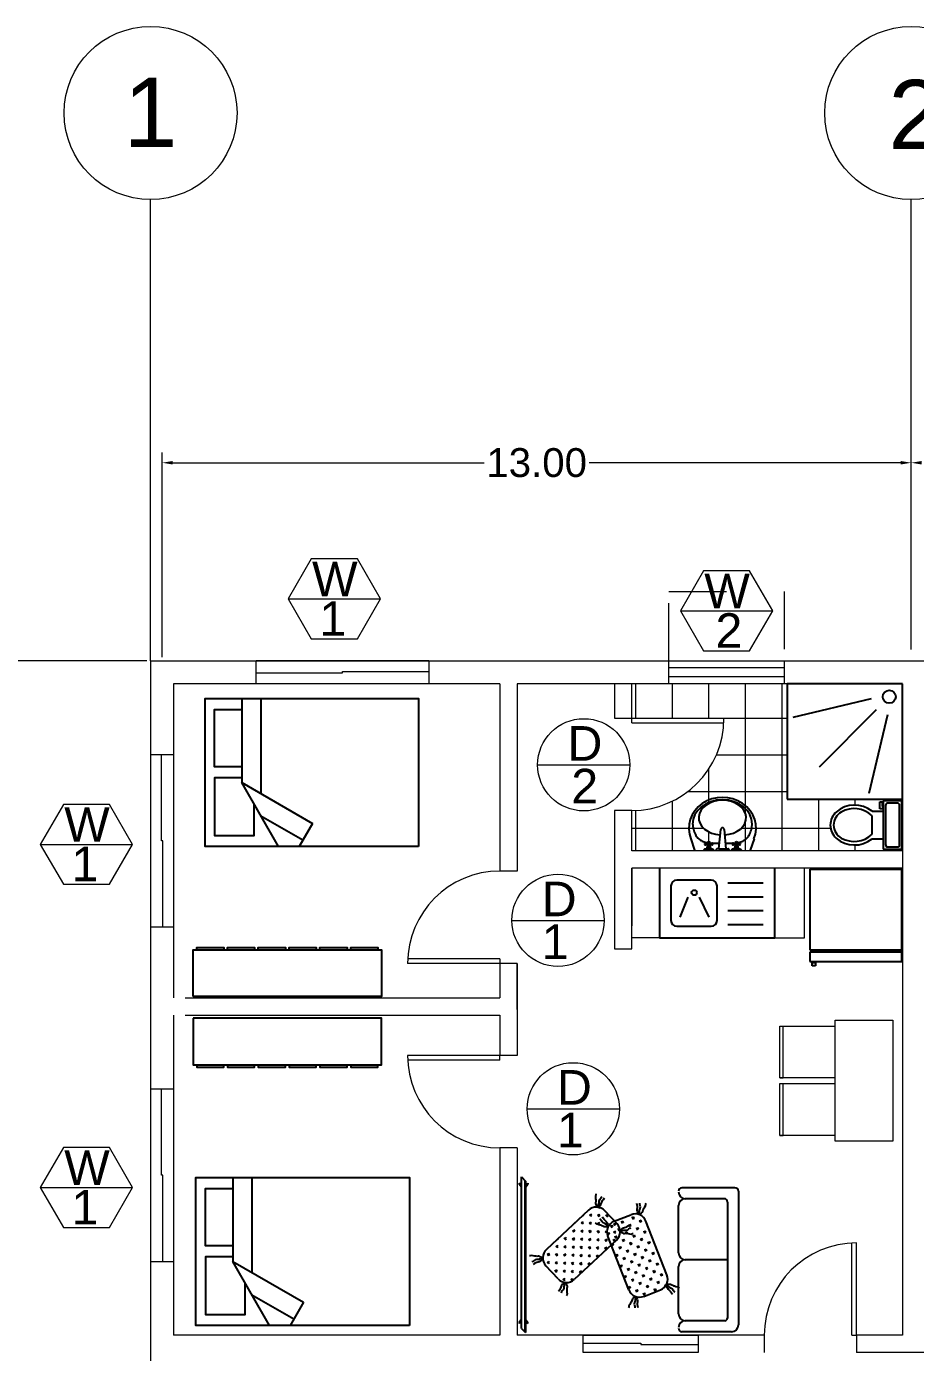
# Model space of a CAD drawing. Header units: millimetres. Extents: x 2391 to 3323, y 1596 to 2537.
# Drawn here: x 2848.81 to 2864.24, y 2487.72 to 2510.72 of the extents above; entities that cross this region are included whole.
import ezdxf

# ---------------------------------------------------------------- set-up
doc = ezdxf.new("R2010")
doc.units = ezdxf.units.MM
doc.linetypes.add('JIS_02_1.0', pattern=[2, 1, -1])
for name, color, linetype in [('BATH', 171, 'Continuous'), ('dimensions', 203, 'Continuous'), ('doors', 31, 'Continuous'), ('doors and windows schedule', 11, 'Continuous'), ('exterior wall', 140, 'Continuous'), ('furnitures', 40, 'Continuous'), ('interior wall', 191, 'Continuous'), ('Lightning text', 211, 'Continuous'), ('windows', 241, 'Continuous')]:
    doc.layers.add(name, color=color, linetype=linetype)
doc.styles.get("Standard").update_dxf_attribs({"font": 'arial.ttf'})

msp = doc.modelspace()

# ---------------------------------------------------------------- linework, layer by layer
at = {"color": 0, "linetype": 'ByBlock'}
for p, q in [((2864.016, 2499.318), (2862.016, 2499.318)), ((2862.016, 2499.318), (2862.016, 2497.318)), ((2864.016, 2497.318), (2864.016, 2499.318)), ((2863.473, 2499.059), (2862.11, 2498.732)), ((2862.576, 2497.879), (2863.566, 2498.869)), ((2863.757, 2498.776), (2863.429, 2497.413)), ((2862.016, 2497.318), (2864.016, 2497.318)), ((2863.622, 2497.267), (2863.662, 2497.267)), ((2863.622, 2497.147), (2863.622, 2497.267)), ((2863.682, 2497.147), (2863.622, 2497.147)), ((2863.662, 2497.267), (2863.662, 2497.187)), ((2863.662, 2497.187), (2863.682, 2497.187)), ((2863.682, 2497.287), (2863.682, 2496.447)), ((2864.002, 2497.287), (2863.682, 2497.287)), ((2863.722, 2497.207), (2863.722, 2496.527)), ((2863.922, 2497.247), (2863.762, 2497.247)), ((2863.962, 2496.527), (2863.962, 2497.207)), ((2864.002, 2496.447), (2864.002, 2497.287)), ((2860.373, 2496.884), (2860.374, 2496.871)), ((2861.406, 2496.871), (2861.407, 2496.884)), ((2863.488, 2497.107), (2863.682, 2497.107)), ((2863.488, 2496.707), (2863.488, 2497.027)), ((2860.374, 2496.871), (2860.378, 2496.845)), ((2860.378, 2496.845), (2860.382, 2496.819)), ((2860.382, 2496.819), (2860.388, 2496.794)), ((2860.388, 2496.794), (2860.394, 2496.77)), ((2860.394, 2496.77), (2860.402, 2496.747)), ((2860.402, 2496.747), (2860.41, 2496.725)), ((2860.41, 2496.725), (2860.42, 2496.705)), ((2860.41, 2496.725), (2860.41, 2496.725)), ((2860.42, 2496.705), (2860.43, 2496.687)), ((2860.43, 2496.687), (2860.441, 2496.671)), ((2860.441, 2496.671), (2860.453, 2496.655)), ((2860.453, 2496.655), (2860.465, 2496.642)), ((2860.83, 2496.452), (2860.86, 2496.789)), ((2860.862, 2496.799), (2860.86, 2496.789)), ((2860.866, 2496.807), (2860.862, 2496.799)), ((2860.873, 2496.814), (2860.866, 2496.807)), ((2860.881, 2496.818), (2860.873, 2496.814)), ((2860.89, 2496.819), (2860.881, 2496.818)), ((2860.9, 2496.818), (2860.89, 2496.819)), ((2860.908, 2496.814), (2860.9, 2496.818)), ((2860.915, 2496.807), (2860.908, 2496.814)), ((2860.919, 2496.799), (2860.915, 2496.807)), ((2860.92, 2496.789), (2860.919, 2496.799)), ((2860.92, 2496.789), (2860.95, 2496.452)), ((2861.315, 2496.642), (2861.328, 2496.655)), ((2861.328, 2496.655), (2861.34, 2496.671)), ((2861.34, 2496.671), (2861.351, 2496.687)), ((2861.351, 2496.687), (2861.361, 2496.705)), ((2861.361, 2496.705), (2861.37, 2496.725)), ((2861.37, 2496.725), (2861.379, 2496.747)), ((2861.37, 2496.725), (2861.37, 2496.725)), ((2861.379, 2496.747), (2861.386, 2496.77)), ((2861.386, 2496.77), (2861.393, 2496.794)), ((2861.393, 2496.794), (2861.398, 2496.819)), ((2861.398, 2496.819), (2861.403, 2496.845)), ((2861.403, 2496.845), (2861.406, 2496.871)), ((2860.342, 2496.625), (2860.408, 2496.429)), ((2860.465, 2496.642), (2860.479, 2496.629)), ((2860.479, 2496.629), (2860.493, 2496.618)), ((2860.493, 2496.618), (2860.507, 2496.607)), ((2860.507, 2496.607), (2860.523, 2496.598)), ((2860.507, 2496.607), (2860.507, 2496.607)), ((2860.523, 2496.598), (2860.539, 2496.59)), ((2860.539, 2496.59), (2860.555, 2496.583)), ((2860.555, 2496.583), (2860.572, 2496.577)), ((2860.571, 2496.44), (2860.56, 2496.429)), ((2860.581, 2496.446), (2860.571, 2496.44)), ((2860.572, 2496.577), (2860.588, 2496.572)), ((2860.58, 2496.544), (2860.578, 2496.537)), ((2860.578, 2496.537), (2860.58, 2496.529)), ((2860.585, 2496.55), (2860.58, 2496.544)), ((2860.58, 2496.529), (2860.585, 2496.524)), ((2860.593, 2496.447), (2860.581, 2496.446)), ((2860.593, 2496.552), (2860.585, 2496.55)), ((2860.585, 2496.524), (2860.593, 2496.522)), ((2860.585, 2496.447), (2860.598, 2496.449)), ((2860.588, 2496.572), (2860.605, 2496.567)), ((2860.6, 2496.55), (2860.593, 2496.552)), ((2860.593, 2496.522), (2860.6, 2496.524)), ((2860.713, 2496.447), (2860.593, 2496.447)), ((2860.598, 2496.449), (2860.609, 2496.455)), ((2860.606, 2496.544), (2860.6, 2496.55)), ((2860.6, 2496.524), (2860.606, 2496.529)), ((2860.605, 2496.567), (2860.621, 2496.563)), ((2860.606, 2496.544), (2860.623, 2496.544)), ((2860.608, 2496.537), (2860.606, 2496.544)), ((2860.606, 2496.529), (2860.608, 2496.537)), ((2860.623, 2496.529), (2860.606, 2496.529)), ((2860.609, 2496.455), (2860.619, 2496.464)), ((2860.619, 2496.464), (2860.626, 2496.474)), ((2860.621, 2496.563), (2860.628, 2496.562)), ((2860.625, 2496.552), (2860.623, 2496.537)), ((2860.623, 2496.537), (2860.625, 2496.521)), ((2860.623, 2496.469), (2860.683, 2496.469)), ((2860.63, 2496.567), (2860.625, 2496.552)), ((2860.625, 2496.521), (2860.63, 2496.507)), ((2860.626, 2496.474), (2860.629, 2496.487)), ((2860.629, 2496.487), (2860.63, 2496.499)), ((2860.641, 2496.572), (2860.63, 2496.567)), ((2860.675, 2496.507), (2860.63, 2496.507)), ((2860.63, 2496.507), (2860.63, 2496.499)), ((2860.63, 2496.499), (2860.675, 2496.499)), ((2860.64, 2496.544), (2860.638, 2496.537)), ((2860.638, 2496.537), (2860.64, 2496.529)), ((2860.645, 2496.55), (2860.64, 2496.544)), ((2860.64, 2496.529), (2860.645, 2496.524)), ((2860.653, 2496.574), (2860.641, 2496.572)), ((2860.653, 2496.552), (2860.645, 2496.55)), ((2860.645, 2496.524), (2860.653, 2496.522)), ((2860.665, 2496.572), (2860.653, 2496.574)), ((2860.66, 2496.55), (2860.653, 2496.552)), ((2860.653, 2496.522), (2860.66, 2496.524)), ((2860.666, 2496.544), (2860.66, 2496.55)), ((2860.66, 2496.524), (2860.666, 2496.529)), ((2860.675, 2496.567), (2860.665, 2496.572)), ((2860.668, 2496.537), (2860.666, 2496.544)), ((2860.666, 2496.529), (2860.668, 2496.537)), ((2860.681, 2496.552), (2860.675, 2496.567)), ((2860.675, 2496.507), (2860.681, 2496.521)), ((2860.675, 2496.499), (2860.675, 2496.507)), ((2860.675, 2496.499), (2860.676, 2496.485)), ((2860.676, 2496.485), (2860.681, 2496.472)), ((2860.68, 2496.556), (2860.698, 2496.555)), ((2860.683, 2496.537), (2860.681, 2496.552)), ((2860.681, 2496.521), (2860.683, 2496.537)), ((2860.681, 2496.472), (2860.689, 2496.461)), ((2860.682, 2496.544), (2860.7, 2496.544)), ((2860.682, 2496.529), (2860.7, 2496.529)), ((2860.689, 2496.461), (2860.7, 2496.452)), ((2860.698, 2496.555), (2860.713, 2496.554)), ((2860.7, 2496.544), (2860.698, 2496.537)), ((2860.698, 2496.537), (2860.7, 2496.529)), ((2860.705, 2496.55), (2860.7, 2496.544)), ((2860.7, 2496.529), (2860.705, 2496.524)), ((2860.7, 2496.452), (2860.713, 2496.447)), ((2860.713, 2496.552), (2860.705, 2496.55)), ((2860.705, 2496.524), (2860.713, 2496.522)), ((2860.713, 2496.554), (2860.728, 2496.554)), ((2860.72, 2496.55), (2860.713, 2496.552)), ((2860.713, 2496.522), (2860.72, 2496.524)), ((2860.729, 2496.441), (2860.713, 2496.447)), ((2860.726, 2496.544), (2860.72, 2496.55)), ((2860.72, 2496.524), (2860.726, 2496.529)), ((2860.728, 2496.537), (2860.726, 2496.544)), ((2860.726, 2496.529), (2860.728, 2496.537)), ((2860.728, 2496.554), (2860.743, 2496.554)), ((2860.746, 2496.429), (2860.729, 2496.441)), ((2860.743, 2496.554), (2860.758, 2496.554)), ((2860.758, 2496.554), (2860.774, 2496.554)), ((2860.758, 2496.554), (2860.758, 2496.554)), ((2860.774, 2496.554), (2860.79, 2496.554)), ((2860.78, 2496.444), (2860.778, 2496.437)), ((2860.778, 2496.437), (2860.778, 2496.429)), ((2860.786, 2496.449), (2860.78, 2496.444)), ((2860.793, 2496.452), (2860.786, 2496.449)), ((2860.79, 2496.554), (2860.806, 2496.554)), ((2860.8, 2496.452), (2860.793, 2496.452)), ((2860.83, 2496.452), (2860.8, 2496.452)), ((2860.806, 2496.554), (2860.822, 2496.554)), ((2860.822, 2496.554), (2860.839, 2496.554)), ((2860.83, 2496.452), (2860.95, 2496.452)), ((2860.941, 2496.553), (2860.96, 2496.553)), ((2860.95, 2496.452), (2860.988, 2496.452)), ((2860.96, 2496.553), (2860.975, 2496.553)), ((2860.975, 2496.553), (2860.99, 2496.553)), ((2860.995, 2496.452), (2860.988, 2496.452)), ((2860.99, 2496.553), (2861.005, 2496.553)), ((2861.002, 2496.449), (2860.995, 2496.452)), ((2861.007, 2496.443), (2861.002, 2496.449)), ((2861.005, 2496.553), (2861.021, 2496.553)), ((2861.005, 2496.553), (2861.005, 2496.553)), ((2861.01, 2496.437), (2861.007, 2496.443)), ((2861.01, 2496.429), (2861.01, 2496.437)), ((2861.021, 2496.553), (2861.037, 2496.554)), ((2861.037, 2496.554), (2861.053, 2496.554)), ((2861.051, 2496.44), (2861.041, 2496.429)), ((2861.061, 2496.446), (2861.051, 2496.44)), ((2861.053, 2496.554), (2861.07, 2496.554)), ((2861.06, 2496.544), (2861.058, 2496.537)), ((2861.058, 2496.537), (2861.06, 2496.529)), ((2861.065, 2496.55), (2861.06, 2496.544)), ((2861.06, 2496.529), (2861.065, 2496.524)), ((2861.073, 2496.447), (2861.061, 2496.446)), ((2861.073, 2496.552), (2861.065, 2496.55)), ((2861.065, 2496.524), (2861.073, 2496.522)), ((2861.065, 2496.447), (2861.078, 2496.449)), ((2861.07, 2496.554), (2861.087, 2496.555)), ((2861.08, 2496.55), (2861.073, 2496.552)), ((2861.073, 2496.522), (2861.08, 2496.524)), ((2861.193, 2496.447), (2861.073, 2496.447)), ((2861.078, 2496.449), (2861.089, 2496.455)), ((2861.086, 2496.544), (2861.08, 2496.55)), ((2861.08, 2496.524), (2861.086, 2496.529)), ((2861.088, 2496.537), (2861.086, 2496.544)), ((2861.086, 2496.544), (2861.103, 2496.544)), ((2861.086, 2496.529), (2861.088, 2496.537)), ((2861.103, 2496.529), (2861.086, 2496.529)), ((2861.087, 2496.555), (2861.104, 2496.556)), ((2861.089, 2496.455), (2861.099, 2496.464)), ((2861.099, 2496.464), (2861.106, 2496.474)), ((2861.105, 2496.552), (2861.103, 2496.537)), ((2861.103, 2496.537), (2861.105, 2496.521)), ((2861.103, 2496.469), (2861.163, 2496.469)), ((2861.104, 2496.556), (2861.106, 2496.557)), ((2861.11, 2496.567), (2861.105, 2496.552)), ((2861.105, 2496.521), (2861.11, 2496.507)), ((2861.106, 2496.474), (2861.11, 2496.487)), ((2861.121, 2496.572), (2861.11, 2496.567)), ((2861.155, 2496.507), (2861.11, 2496.507)), ((2861.11, 2496.507), (2861.11, 2496.499)), ((2861.11, 2496.499), (2861.155, 2496.499)), ((2861.11, 2496.487), (2861.11, 2496.499)), ((2861.12, 2496.544), (2861.118, 2496.537)), ((2861.118, 2496.537), (2861.12, 2496.529)), ((2861.125, 2496.55), (2861.12, 2496.544)), ((2861.12, 2496.529), (2861.125, 2496.524)), ((2861.133, 2496.574), (2861.121, 2496.572)), ((2861.133, 2496.552), (2861.125, 2496.55)), ((2861.125, 2496.524), (2861.133, 2496.522)), ((2861.145, 2496.572), (2861.133, 2496.574)), ((2861.14, 2496.55), (2861.133, 2496.552)), ((2861.133, 2496.522), (2861.14, 2496.524)), ((2861.146, 2496.544), (2861.14, 2496.55)), ((2861.14, 2496.524), (2861.146, 2496.529)), ((2861.155, 2496.567), (2861.145, 2496.572)), ((2861.148, 2496.537), (2861.146, 2496.544)), ((2861.146, 2496.529), (2861.148, 2496.537)), ((2861.161, 2496.552), (2861.155, 2496.567)), ((2861.155, 2496.507), (2861.161, 2496.521)), ((2861.155, 2496.499), (2861.155, 2496.507)), ((2861.155, 2496.499), (2861.156, 2496.485)), ((2861.156, 2496.485), (2861.161, 2496.472)), ((2861.157, 2496.563), (2861.174, 2496.567)), ((2861.163, 2496.537), (2861.161, 2496.552)), ((2861.161, 2496.521), (2861.163, 2496.537)), ((2861.161, 2496.472), (2861.169, 2496.461)), ((2861.162, 2496.544), (2861.18, 2496.544)), ((2861.162, 2496.529), (2861.18, 2496.529)), ((2861.169, 2496.461), (2861.18, 2496.452)), ((2861.174, 2496.567), (2861.191, 2496.572)), ((2861.18, 2496.544), (2861.178, 2496.537)), ((2861.178, 2496.537), (2861.18, 2496.529)), ((2861.185, 2496.55), (2861.18, 2496.544)), ((2861.18, 2496.529), (2861.185, 2496.524)), ((2861.18, 2496.452), (2861.193, 2496.447)), ((2861.193, 2496.552), (2861.185, 2496.55)), ((2861.185, 2496.524), (2861.193, 2496.522)), ((2861.191, 2496.572), (2861.208, 2496.577)), ((2861.2, 2496.55), (2861.193, 2496.552)), ((2861.193, 2496.522), (2861.2, 2496.524)), ((2861.209, 2496.441), (2861.193, 2496.447)), ((2861.206, 2496.544), (2861.2, 2496.55)), ((2861.2, 2496.524), (2861.206, 2496.529)), ((2861.208, 2496.537), (2861.206, 2496.544)), ((2861.206, 2496.529), (2861.208, 2496.537)), ((2861.208, 2496.577), (2861.225, 2496.583)), ((2861.227, 2496.429), (2861.209, 2496.441)), ((2861.225, 2496.583), (2861.242, 2496.59)), ((2861.242, 2496.59), (2861.258, 2496.598)), ((2861.258, 2496.598), (2861.273, 2496.607)), ((2861.273, 2496.607), (2861.288, 2496.618)), ((2861.273, 2496.607), (2861.273, 2496.607)), ((2861.288, 2496.618), (2861.302, 2496.629)), ((2861.302, 2496.629), (2861.315, 2496.642)), ((2861.438, 2496.625), (2861.373, 2496.429)), ((2863.488, 2496.627), (2863.682, 2496.627)), ((2863.682, 2496.447), (2864.002, 2496.447)), ((2863.762, 2496.487), (2863.922, 2496.487)), ((2859.797, 2496.11), (2859.797, 2494.91)), ((2861.797, 2494.91), (2861.797, 2496.11)), ((2862.405, 2496.102), (2862.405, 2494.702)), ((2862.405, 2496.102), (2864.005, 2496.102)), ((2864.005, 2494.702), (2864.005, 2496.102)), ((2859.997, 2495.81), (2859.997, 2495.21)), ((2860.697, 2495.91), (2860.097, 2495.91)), ((2860.797, 2495.21), (2860.797, 2495.81)), ((2860.981, 2495.867), (2861.597, 2495.867)), ((2860.291, 2495.613), (2860.149, 2495.268)), ((2860.488, 2495.613), (2860.656, 2495.268)), ((2860.981, 2495.621), (2861.597, 2495.621)), ((2860.981, 2495.385), (2861.597, 2495.385)), ((2860.097, 2495.11), (2860.697, 2495.11)), ((2860.981, 2495.14), (2861.597, 2495.14)), ((2859.797, 2494.91), (2861.797, 2494.91)), ((2862.405, 2494.702), (2864.005, 2494.702)), ((2864.005, 2494.662), (2862.405, 2494.662)), ((2862.405, 2494.662), (2862.405, 2494.502)), ((2864.005, 2494.502), (2864.005, 2494.662)), ((2862.405, 2494.502), (2864.005, 2494.502)), ((2862.445, 2494.422), (2862.445, 2494.482)), ((2862.445, 2494.482), (2862.505, 2494.482)), ((2862.505, 2494.422), (2862.445, 2494.422)), ((2862.505, 2494.482), (2862.505, 2494.422)), ((2858.69, 2490.436), (2858.697, 2490.46)), ((2858.697, 2490.46), (2858.7, 2490.471)), ((2861.107, 2490.574), (2860.186, 2490.574)), ((2861.166, 2490.515), (2861.166, 2488.197)), ((2858.693, 2490.405), (2858.69, 2490.436)), ((2858.691, 2490.301), (2858.692, 2490.319)), ((2858.7, 2490.283), (2858.691, 2490.301)), ((2858.692, 2490.319), (2858.697, 2490.345)), ((2858.694, 2490.381), (2858.693, 2490.405)), ((2858.698, 2490.363), (2858.694, 2490.381)), ((2858.697, 2490.345), (2858.698, 2490.363)), ((2858.706, 2490.272), (2858.7, 2490.283)), ((2858.715, 2490.24), (2858.706, 2490.272)), ((2858.715, 2490.24), (2858.732, 2490.262)), ((2858.715, 2490.24), (2858.754, 2490.257)), ((2858.745, 2490.236), (2858.729, 2490.221)), ((2858.732, 2490.262), (2858.744, 2490.295)), ((2858.744, 2490.295), (2858.749, 2490.312)), ((2858.749, 2490.312), (2858.75, 2490.343)), ((2858.75, 2490.343), (2858.76, 2490.369)), ((2858.75, 2490.235), (2858.764, 2490.22)), ((2858.754, 2490.257), (2858.768, 2490.27)), ((2858.76, 2490.369), (2858.774, 2490.387)), ((2858.768, 2490.27), (2858.786, 2490.296)), ((2858.774, 2490.387), (2858.788, 2490.404)), ((2858.786, 2490.296), (2858.81, 2490.352)), ((2858.788, 2490.404), (2858.795, 2490.424)), ((2858.795, 2490.424), (2858.795, 2490.424)), ((2858.81, 2490.352), (2858.824, 2490.374)), ((2858.824, 2490.374), (2858.841, 2490.398)), ((2859.41, 2490.275), (2859.406, 2490.304)), ((2859.414, 2490.25), (2859.41, 2490.275)), ((2859.411, 2490.188), (2859.414, 2490.25)), ((2859.451, 2490.187), (2859.464, 2490.216)), ((2859.456, 2490.286), (2859.458, 2490.307)), ((2859.461, 2490.265), (2859.456, 2490.286)), ((2859.458, 2490.307), (2859.458, 2490.307)), ((2859.466, 2490.243), (2859.461, 2490.265)), ((2859.464, 2490.216), (2859.466, 2490.243)), ((2859.512, 2490.194), (2859.519, 2490.211)), ((2859.519, 2490.211), (2859.531, 2490.225)), ((2859.531, 2490.225), (2859.542, 2490.246)), ((2859.542, 2490.246), (2859.559, 2490.273)), ((2859.559, 2490.273), (2859.562, 2490.298)), ((2859.562, 2490.298), (2859.565, 2490.309)), ((2860.127, 2489.444), (2860.127, 2490.266)), ((2860.918, 2490.385), (2860.245, 2490.385)), ((2860.977, 2490.326), (2860.977, 2488.315)), ((2858.566, 2490.187), (2857.834, 2489.505)), ((2858.473, 2489.982), (2858.436, 2489.948)), ((2858.437, 2489.984), (2858.472, 2489.947)), ((2858.469, 2490.097), (2858.477, 2490.088)), ((2858.619, 2490.119), (2858.583, 2490.085)), ((2858.584, 2490.12), (2858.618, 2490.083)), ((2858.76, 2490.114), (2858.724, 2490.08)), ((2858.725, 2490.115), (2858.759, 2490.078)), ((2858.765, 2490.037), (2858.765, 2490.037)), ((2858.78, 2490.022), (2858.765, 2490.037)), ((2858.791, 2490.003), (2858.78, 2490.022)), ((2858.802, 2489.984), (2858.791, 2490.003)), ((2858.823, 2489.965), (2858.802, 2489.984)), ((2858.822, 2490.045), (2858.806, 2490.069)), ((2858.837, 2490.024), (2858.822, 2490.045)), ((2858.881, 2489.981), (2858.837, 2490.024)), ((2859.061, 2489.95), (2858.848, 2490.177)), ((2858.902, 2490.109), (2858.865, 2490.075)), ((2858.866, 2490.11), (2858.901, 2490.073)), ((2858.898, 2489.954), (2858.881, 2489.981)), ((2859.013, 2489.995), (2859.303, 2490.108)), ((2859.177, 2489.987), (2859.131, 2489.969)), ((2859.163, 2489.955), (2859.145, 2490.001)), ((2859.364, 2490.06), (2859.317, 2490.042)), ((2859.35, 2490.027), (2859.331, 2490.074)), ((2859.416, 2490.157), (2859.411, 2490.188)), ((2859.423, 2490.139), (2859.416, 2490.157)), ((2859.451, 2490.108), (2859.423, 2490.139)), ((2859.445, 2490.135), (2859.448, 2490.169)), ((2859.451, 2490.108), (2859.445, 2490.135)), ((2859.493, 2490.003), (2859.447, 2489.985)), ((2859.448, 2490.169), (2859.451, 2490.187)), ((2859.451, 2490.108), (2859.473, 2490.132)), ((2859.479, 2489.971), (2859.461, 2490.017)), ((2859.473, 2490.132), (2859.483, 2490.139)), ((2859.483, 2490.139), (2859.499, 2490.152)), ((2859.499, 2490.152), (2859.506, 2490.168)), ((2859.506, 2490.168), (2859.512, 2490.194)), ((2859.926, 2489.064), (2859.562, 2489.995)), ((2858.176, 2489.824), (2858.184, 2489.816)), ((2858.326, 2489.846), (2858.29, 2489.812)), ((2858.291, 2489.847), (2858.325, 2489.811)), ((2858.322, 2489.96), (2858.33, 2489.952)), ((2858.468, 2489.841), (2858.431, 2489.807)), ((2858.432, 2489.842), (2858.467, 2489.806)), ((2858.609, 2489.836), (2858.573, 2489.802)), ((2858.574, 2489.837), (2858.608, 2489.801)), ((2858.614, 2489.977), (2858.578, 2489.943)), ((2858.579, 2489.979), (2858.613, 2489.942)), ((2858.695, 2489.959), (2858.685, 2489.965)), ((2858.714, 2489.943), (2858.695, 2489.959)), ((2858.744, 2489.935), (2858.714, 2489.943)), ((2858.75, 2489.831), (2858.714, 2489.797)), ((2858.715, 2489.832), (2858.749, 2489.796)), ((2858.755, 2489.972), (2858.719, 2489.938)), ((2858.72, 2489.974), (2858.754, 2489.937)), ((2858.768, 2489.927), (2858.744, 2489.935)), ((2858.786, 2489.924), (2858.768, 2489.927)), ((2858.802, 2489.917), (2858.786, 2489.924)), ((2858.824, 2489.902), (2858.802, 2489.917)), ((2858.851, 2489.953), (2858.823, 2489.965)), ((2858.84, 2489.895), (2858.824, 2489.902)), ((2858.86, 2489.896), (2858.84, 2489.895)), ((2858.866, 2489.942), (2858.851, 2489.953)), ((2858.892, 2489.826), (2858.855, 2489.792)), ((2858.856, 2489.827), (2858.891, 2489.791)), ((2858.897, 2489.967), (2858.86, 2489.933)), ((2858.873, 2489.898), (2858.86, 2489.896)), ((2858.861, 2489.969), (2858.896, 2489.932)), ((2858.892, 2489.918), (2858.866, 2489.942)), ((2858.906, 2489.895), (2858.873, 2489.898)), ((2858.934, 2489.785), (2858.891, 2489.768)), ((2858.906, 2489.895), (2858.892, 2489.918)), ((2858.905, 2489.937), (2858.898, 2489.954)), ((2858.92, 2489.752), (2858.902, 2489.799)), ((2858.906, 2489.895), (2858.905, 2489.937)), ((2858.991, 2489.914), (2858.945, 2489.896)), ((2858.977, 2489.882), (2858.959, 2489.928)), ((2859.033, 2489.821), (2858.997, 2489.787)), ((2858.998, 2489.822), (2859.032, 2489.786)), ((2859.038, 2489.962), (2859.002, 2489.928)), ((2859.003, 2489.964), (2859.037, 2489.927)), ((2859.121, 2489.858), (2859.074, 2489.839)), ((2859.107, 2489.825), (2859.088, 2489.872)), ((2859.114, 2489.812), (2859.134, 2489.85)), ((2859.114, 2489.812), (2859.137, 2489.827)), ((2859.114, 2489.812), (2859.145, 2489.801)), ((2859.134, 2489.85), (2859.147, 2489.862)), ((2859.137, 2489.827), (2859.171, 2489.837)), ((2859.145, 2489.801), (2859.156, 2489.794)), ((2859.147, 2489.862), (2859.174, 2489.879)), ((2859.156, 2489.794), (2859.173, 2489.784)), ((2859.171, 2489.837), (2859.188, 2489.841)), ((2859.173, 2489.784), (2859.191, 2489.784)), ((2859.174, 2489.879), (2859.233, 2489.899)), ((2859.188, 2489.841), (2859.219, 2489.84)), ((2859.191, 2489.784), (2859.218, 2489.787)), ((2859.25, 2489.801), (2859.204, 2489.783)), ((2859.236, 2489.768), (2859.218, 2489.815)), ((2859.218, 2489.787), (2859.235, 2489.786)), ((2859.219, 2489.84), (2859.246, 2489.848)), ((2859.233, 2489.899), (2859.255, 2489.912)), ((2859.235, 2489.786), (2859.253, 2489.781)), ((2859.246, 2489.848), (2859.264, 2489.861)), ((2859.253, 2489.781), (2859.277, 2489.778)), ((2859.255, 2489.912), (2859.28, 2489.926)), ((2859.307, 2489.93), (2859.26, 2489.912)), ((2859.264, 2489.861), (2859.282, 2489.873)), ((2859.293, 2489.898), (2859.275, 2489.945)), ((2859.277, 2489.778), (2859.308, 2489.773)), ((2859.282, 2489.873), (2859.303, 2489.879)), ((2859.303, 2489.879), (2859.303, 2489.879)), ((2859.308, 2489.773), (2859.332, 2489.779)), ((2859.332, 2489.779), (2859.343, 2489.78)), ((2859.366, 2489.712), (2859.347, 2489.758)), ((2859.437, 2489.874), (2859.39, 2489.855)), ((2859.422, 2489.841), (2859.404, 2489.888)), ((2859.566, 2489.817), (2859.52, 2489.799)), ((2859.552, 2489.784), (2859.534, 2489.831)), ((2859.587, 2489.932), (2859.576, 2489.928)), ((2857.884, 2489.551), (2857.891, 2489.543)), ((2858.034, 2489.573), (2857.997, 2489.539)), ((2857.999, 2489.574), (2858.033, 2489.538)), ((2858.03, 2489.688), (2858.038, 2489.679)), ((2858.175, 2489.568), (2858.139, 2489.534)), ((2858.14, 2489.57), (2858.174, 2489.533)), ((2858.18, 2489.71), (2858.144, 2489.676)), ((2858.145, 2489.711), (2858.179, 2489.674)), ((2858.317, 2489.563), (2858.28, 2489.529)), ((2858.281, 2489.565), (2858.315, 2489.528)), ((2858.322, 2489.705), (2858.285, 2489.671)), ((2858.286, 2489.706), (2858.32, 2489.669)), ((2859.051, 2489.667), (2858.319, 2488.985)), ((2858.458, 2489.558), (2858.421, 2489.524)), ((2858.423, 2489.56), (2858.457, 2489.523)), ((2858.463, 2489.7), (2858.426, 2489.666)), ((2858.428, 2489.701), (2858.462, 2489.664)), ((2858.599, 2489.553), (2858.563, 2489.519)), ((2858.564, 2489.555), (2858.598, 2489.518)), ((2858.604, 2489.695), (2858.568, 2489.661)), ((2858.569, 2489.696), (2858.603, 2489.659)), ((2858.741, 2489.548), (2858.704, 2489.514)), ((2858.705, 2489.55), (2858.739, 2489.513)), ((2858.746, 2489.69), (2858.709, 2489.656)), ((2858.71, 2489.691), (2858.744, 2489.654)), ((2858.882, 2489.543), (2858.845, 2489.509)), ((2858.847, 2489.545), (2858.88, 2489.508)), ((2858.887, 2489.685), (2858.85, 2489.651)), ((2858.852, 2489.686), (2858.886, 2489.649)), ((2859.264, 2488.805), (2858.9, 2489.736)), ((2859.007, 2489.598), (2858.961, 2489.58)), ((2858.993, 2489.566), (2858.975, 2489.613)), ((2859.028, 2489.68), (2858.992, 2489.646)), ((2858.993, 2489.681), (2859.027, 2489.645)), ((2859.064, 2489.728), (2859.017, 2489.71)), ((2859.05, 2489.696), (2859.032, 2489.742)), ((2859.137, 2489.542), (2859.09, 2489.524)), ((2859.123, 2489.509), (2859.104, 2489.556)), ((2859.194, 2489.671), (2859.147, 2489.653)), ((2859.179, 2489.639), (2859.161, 2489.685)), ((2859.323, 2489.615), (2859.276, 2489.596)), ((2859.309, 2489.582), (2859.291, 2489.629)), ((2859.38, 2489.744), (2859.333, 2489.726)), ((2859.453, 2489.558), (2859.406, 2489.54)), ((2859.438, 2489.525), (2859.42, 2489.572)), ((2859.509, 2489.687), (2859.463, 2489.669)), ((2859.495, 2489.655), (2859.477, 2489.701)), ((2859.639, 2489.631), (2859.592, 2489.612)), ((2859.625, 2489.598), (2859.606, 2489.645)), ((2859.66, 2489.746), (2859.649, 2489.742)), ((2859.732, 2489.56), (2859.722, 2489.556)), ((2857.553, 2489.394), (2857.542, 2489.392)), ((2857.577, 2489.399), (2857.553, 2489.394)), ((2857.608, 2489.394), (2857.577, 2489.399)), ((2857.603, 2489.299), (2857.582, 2489.293)), ((2857.582, 2489.293), (2857.582, 2489.293)), ((2857.621, 2489.312), (2857.603, 2489.299)), ((2857.632, 2489.391), (2857.608, 2489.394)), ((2857.639, 2489.324), (2857.621, 2489.312)), ((2857.65, 2489.386), (2857.632, 2489.391)), ((2857.666, 2489.332), (2857.639, 2489.324)), ((2857.668, 2489.385), (2857.65, 2489.386)), ((2857.711, 2489.293), (2857.653, 2489.273)), ((2857.697, 2489.331), (2857.666, 2489.332)), ((2857.694, 2489.389), (2857.668, 2489.385)), ((2857.712, 2489.388), (2857.694, 2489.389)), ((2857.714, 2489.335), (2857.697, 2489.331)), ((2857.738, 2489.31), (2857.711, 2489.293)), ((2857.729, 2489.379), (2857.712, 2489.388)), ((2857.748, 2489.345), (2857.714, 2489.335)), ((2857.74, 2489.372), (2857.729, 2489.379)), ((2857.752, 2489.323), (2857.738, 2489.31)), ((2857.771, 2489.36), (2857.74, 2489.372)), ((2857.771, 2489.36), (2857.748, 2489.345)), ((2857.771, 2489.36), (2857.752, 2489.323)), ((2857.883, 2489.296), (2857.846, 2489.261)), ((2857.847, 2489.297), (2857.881, 2489.26)), ((2857.888, 2489.437), (2857.851, 2489.403)), ((2857.852, 2489.438), (2857.886, 2489.402)), ((2858.024, 2489.291), (2857.987, 2489.256)), ((2857.989, 2489.292), (2858.023, 2489.255)), ((2858.029, 2489.432), (2857.992, 2489.398)), ((2857.994, 2489.433), (2858.028, 2489.397)), ((2858.17, 2489.427), (2858.134, 2489.393)), ((2858.135, 2489.428), (2858.169, 2489.392)), ((2858.312, 2489.422), (2858.275, 2489.388)), ((2858.276, 2489.423), (2858.31, 2489.387)), ((2858.453, 2489.417), (2858.416, 2489.383)), ((2858.418, 2489.418), (2858.452, 2489.382)), ((2858.594, 2489.412), (2858.558, 2489.378)), ((2858.559, 2489.413), (2858.593, 2489.377)), ((2858.736, 2489.407), (2858.699, 2489.373)), ((2858.7, 2489.408), (2858.734, 2489.372)), ((2859.08, 2489.412), (2859.034, 2489.394)), ((2859.066, 2489.38), (2859.048, 2489.426)), ((2859.21, 2489.355), (2859.163, 2489.337)), ((2859.195, 2489.323), (2859.177, 2489.37)), ((2859.266, 2489.485), (2859.22, 2489.467)), ((2859.252, 2489.453), (2859.234, 2489.499)), ((2859.339, 2489.299), (2859.293, 2489.281)), ((2859.325, 2489.266), (2859.307, 2489.313)), ((2859.396, 2489.428), (2859.349, 2489.41)), ((2859.382, 2489.396), (2859.363, 2489.442)), ((2859.525, 2489.371), (2859.479, 2489.353)), ((2859.511, 2489.339), (2859.493, 2489.386)), ((2859.582, 2489.501), (2859.536, 2489.483)), ((2859.568, 2489.469), (2859.55, 2489.515)), ((2859.655, 2489.315), (2859.608, 2489.297)), ((2859.641, 2489.282), (2859.623, 2489.329)), ((2859.712, 2489.444), (2859.665, 2489.426)), ((2859.697, 2489.412), (2859.679, 2489.458)), ((2859.805, 2489.373), (2859.795, 2489.369)), ((2860.977, 2489.326), (2860.245, 2489.326)), ((2857.63, 2489.261), (2857.605, 2489.246)), ((2857.653, 2489.273), (2857.63, 2489.261)), ((2858.037, 2488.995), (2857.824, 2489.223)), ((2858.019, 2489.149), (2857.982, 2489.115)), ((2857.984, 2489.15), (2858.018, 2489.114)), ((2858.16, 2489.144), (2858.124, 2489.11)), ((2858.125, 2489.146), (2858.159, 2489.109)), ((2858.165, 2489.286), (2858.129, 2489.252)), ((2858.13, 2489.287), (2858.164, 2489.25)), ((2858.302, 2489.139), (2858.265, 2489.105)), ((2858.266, 2489.141), (2858.3, 2489.104)), ((2858.307, 2489.281), (2858.27, 2489.247)), ((2858.271, 2489.282), (2858.305, 2489.245)), ((2858.443, 2489.134), (2858.406, 2489.1)), ((2858.408, 2489.136), (2858.442, 2489.099)), ((2858.448, 2489.276), (2858.411, 2489.242)), ((2858.413, 2489.277), (2858.447, 2489.24)), ((2858.589, 2489.271), (2858.553, 2489.237)), ((2858.554, 2489.272), (2858.588, 2489.236)), ((2859.153, 2489.226), (2859.106, 2489.208)), ((2859.139, 2489.194), (2859.12, 2489.24)), ((2859.282, 2489.169), (2859.236, 2489.151)), ((2859.268, 2489.137), (2859.25, 2489.183)), ((2859.412, 2489.112), (2859.365, 2489.094)), ((2859.398, 2489.08), (2859.379, 2489.127)), ((2859.469, 2489.242), (2859.422, 2489.224)), ((2859.454, 2489.21), (2859.436, 2489.256)), ((2859.527, 2489.023), (2859.509, 2489.07)), ((2859.598, 2489.185), (2859.552, 2489.167)), ((2859.584, 2489.153), (2859.566, 2489.199)), ((2859.728, 2489.128), (2859.681, 2489.11)), ((2859.714, 2489.096), (2859.695, 2489.143)), ((2859.784, 2489.258), (2859.738, 2489.24)), ((2859.77, 2489.226), (2859.752, 2489.272)), ((2859.857, 2489.072), (2859.811, 2489.054)), ((2859.843, 2489.039), (2859.825, 2489.086)), ((2859.878, 2489.187), (2859.867, 2489.183)), ((2860.127, 2488.386), (2860.127, 2489.208)), ((2858.099, 2488.877), (2858.075, 2488.82)), ((2858.117, 2488.903), (2858.099, 2488.877)), ((2858.131, 2488.915), (2858.117, 2488.903)), ((2858.155, 2489.003), (2858.119, 2488.969)), ((2858.12, 2489.004), (2858.154, 2488.968)), ((2858.17, 2488.932), (2858.131, 2488.915)), ((2858.136, 2488.86), (2858.135, 2488.829)), ((2858.141, 2488.877), (2858.136, 2488.86)), ((2858.153, 2488.91), (2858.141, 2488.877)), ((2858.17, 2488.932), (2858.153, 2488.91)), ((2858.17, 2488.932), (2858.179, 2488.9)), ((2858.179, 2488.9), (2858.185, 2488.889)), ((2858.185, 2488.889), (2858.194, 2488.871)), ((2858.193, 2488.854), (2858.188, 2488.827)), ((2858.194, 2488.871), (2858.193, 2488.854)), ((2858.297, 2488.998), (2858.26, 2488.964)), ((2858.261, 2488.999), (2858.293, 2488.965)), ((2859.226, 2489.04), (2859.179, 2489.022)), ((2859.211, 2489.007), (2859.193, 2489.054)), ((2859.298, 2488.853), (2859.252, 2488.835)), ((2859.284, 2488.821), (2859.266, 2488.868)), ((2859.355, 2488.983), (2859.309, 2488.965)), ((2859.341, 2488.95), (2859.323, 2488.997)), ((2859.485, 2488.926), (2859.438, 2488.908)), ((2859.47, 2488.894), (2859.452, 2488.94)), ((2859.541, 2489.056), (2859.495, 2489.037)), ((2859.614, 2488.869), (2859.568, 2488.851)), ((2859.6, 2488.837), (2859.582, 2488.884)), ((2859.671, 2488.999), (2859.624, 2488.981)), ((2859.657, 2488.967), (2859.639, 2489.013)), ((2859.8, 2488.942), (2859.754, 2488.924)), ((2859.786, 2488.91), (2859.768, 2488.956)), ((2859.903, 2488.875), (2859.883, 2488.867)), ((2859.906, 2488.879), (2859.898, 2488.9)), ((2859.921, 2488.905), (2859.953, 2488.902)), ((2859.921, 2488.905), (2859.935, 2488.882)), ((2859.921, 2488.905), (2859.922, 2488.863)), ((2859.922, 2488.863), (2859.929, 2488.846)), ((2859.929, 2488.846), (2859.946, 2488.819)), ((2859.935, 2488.882), (2859.961, 2488.858)), ((2859.953, 2488.902), (2859.966, 2488.904)), ((2859.961, 2488.858), (2859.975, 2488.847)), ((2859.966, 2488.904), (2859.986, 2488.905)), ((2859.975, 2488.847), (2860.003, 2488.835)), ((2859.986, 2488.905), (2860.002, 2488.898)), ((2860.002, 2488.898), (2860.025, 2488.883)), ((2860.003, 2488.835), (2860.024, 2488.816)), ((2860.025, 2488.883), (2860.041, 2488.876)), ((2860.041, 2488.876), (2860.059, 2488.873)), ((2860.059, 2488.873), (2860.082, 2488.865)), ((2860.082, 2488.865), (2860.112, 2488.857)), ((2860.112, 2488.857), (2860.132, 2488.841)), ((2860.132, 2488.841), (2860.141, 2488.835)), ((2858.061, 2488.798), (2858.044, 2488.775)), ((2858.075, 2488.82), (2858.061, 2488.798)), ((2858.097, 2488.768), (2858.09, 2488.749)), ((2858.09, 2488.749), (2858.09, 2488.749)), ((2858.111, 2488.786), (2858.097, 2488.768)), ((2858.125, 2488.803), (2858.111, 2488.786)), ((2858.135, 2488.829), (2858.125, 2488.803)), ((2858.188, 2488.712), (2858.185, 2488.701)), ((2858.188, 2488.827), (2858.187, 2488.81)), ((2858.187, 2488.81), (2858.191, 2488.792)), ((2858.196, 2488.736), (2858.188, 2488.712)), ((2858.191, 2488.792), (2858.192, 2488.767)), ((2858.192, 2488.767), (2858.196, 2488.736)), ((2859.314, 2488.605), (2859.307, 2488.589)), ((2859.321, 2488.631), (2859.314, 2488.605)), ((2859.328, 2488.648), (2859.321, 2488.631)), ((2859.343, 2488.66), (2859.328, 2488.648)), ((2859.353, 2488.668), (2859.343, 2488.66)), ((2859.376, 2488.692), (2859.353, 2488.668)), ((2859.375, 2488.612), (2859.363, 2488.584)), ((2859.378, 2488.63), (2859.375, 2488.612)), ((2859.376, 2488.692), (2859.403, 2488.66)), ((2859.376, 2488.692), (2859.381, 2488.665)), ((2859.381, 2488.665), (2859.378, 2488.63)), ((2859.428, 2488.797), (2859.381, 2488.778)), ((2859.414, 2488.764), (2859.396, 2488.811)), ((2859.403, 2488.66), (2859.41, 2488.643)), ((2859.41, 2488.643), (2859.416, 2488.612)), ((2859.416, 2488.612), (2859.413, 2488.55)), ((2859.557, 2488.74), (2859.511, 2488.722)), ((2859.523, 2488.691), (2859.813, 2488.805)), ((2859.543, 2488.707), (2859.525, 2488.754)), ((2859.744, 2488.813), (2859.697, 2488.794)), ((2859.73, 2488.78), (2859.711, 2488.827)), ((2859.946, 2488.819), (2859.99, 2488.775)), ((2859.99, 2488.775), (2860.004, 2488.754)), ((2860.004, 2488.754), (2860.021, 2488.73)), ((2860.024, 2488.816), (2860.035, 2488.797)), ((2860.035, 2488.797), (2860.046, 2488.777)), ((2860.046, 2488.777), (2860.061, 2488.763)), ((2860.061, 2488.763), (2860.061, 2488.763)), ((2859.264, 2488.502), (2859.262, 2488.491)), ((2859.268, 2488.527), (2859.264, 2488.502)), ((2859.284, 2488.553), (2859.268, 2488.527)), ((2859.296, 2488.575), (2859.284, 2488.553)), ((2859.307, 2488.589), (2859.296, 2488.575)), ((2859.363, 2488.584), (2859.36, 2488.556)), ((2859.36, 2488.556), (2859.365, 2488.535)), ((2859.365, 2488.535), (2859.37, 2488.513)), ((2859.37, 2488.513), (2859.368, 2488.492)), ((2859.368, 2488.492), (2859.368, 2488.492)), ((2859.413, 2488.55), (2859.416, 2488.525)), ((2859.416, 2488.525), (2859.421, 2488.496)), ((2860.93, 2488.268), (2860.245, 2488.268)), ((2861.048, 2488.079), (2860.186, 2488.079))]:
    msp.add_line(p, q, dxfattribs=at)
at = {"linetype": 'Continuous'}
for p, q in [((2852.549, 2499.061), (2852.549, 2497.604)), ((2852.881, 2499.061), (2852.881, 2497.412)), ((2853.188, 2496.496), (2852.549, 2497.604)), ((2852.549, 2497.604), (2853.774, 2496.896)), ((2852.881, 2497.028), (2853.608, 2496.608)), ((2853.774, 2496.896), (2853.544, 2496.496)), ((2852.392, 2490.753), (2852.392, 2489.296)), ((2852.724, 2490.753), (2852.724, 2489.104)), ((2853.031, 2488.188), (2852.392, 2489.296)), ((2852.392, 2489.296), (2853.617, 2488.588)), ((2852.724, 2488.72), (2853.451, 2488.3)), ((2853.617, 2488.588), (2853.387, 2488.188))]:
    msp.add_line(p, q, dxfattribs=at)
for points in [[(2855.615, 2496.496), (2851.91, 2496.496), (2851.91, 2499.061), (2855.615, 2499.061)], [(2851.703, 2493.893), (2851.703, 2494.703), (2854.973, 2494.703), (2854.973, 2493.893)], [(2851.703, 2493.518), (2851.703, 2492.708), (2854.973, 2492.708), (2854.973, 2493.518)], [(2855.458, 2488.188), (2851.753, 2488.188), (2851.753, 2490.753), (2855.458, 2490.753)]]:
    msp.add_lwpolyline(points, close=True, dxfattribs=at)
for points in [[(2852.549, 2497.874), (2852.077, 2497.874), (2852.077, 2498.871), (2852.549, 2498.871)], [(2852.549, 2497.684), (2852.077, 2497.684), (2852.077, 2496.686), (2852.765, 2496.686), (2852.765, 2497.228)], [(2851.766, 2494.703), (2851.766, 2494.744), (2852.236, 2494.744), (2852.236, 2494.703)], [(2852.301, 2494.703), (2852.301, 2494.744), (2852.771, 2494.744), (2852.771, 2494.703)], [(2852.835, 2494.703), (2852.835, 2494.744), (2853.306, 2494.744), (2853.306, 2494.703)], [(2853.37, 2494.703), (2853.37, 2494.744), (2853.84, 2494.744), (2853.84, 2494.703)], [(2853.905, 2494.703), (2853.905, 2494.744), (2854.375, 2494.744), (2854.375, 2494.703)], [(2854.44, 2494.703), (2854.44, 2494.744), (2854.91, 2494.744), (2854.91, 2494.703)], [(2851.766, 2492.708), (2851.766, 2492.668), (2852.236, 2492.668), (2852.236, 2492.708)], [(2852.301, 2492.708), (2852.301, 2492.668), (2852.771, 2492.668), (2852.771, 2492.708)], [(2852.835, 2492.708), (2852.835, 2492.668), (2853.306, 2492.668), (2853.306, 2492.708)], [(2853.37, 2492.708), (2853.37, 2492.668), (2853.84, 2492.668), (2853.84, 2492.708)], [(2853.905, 2492.708), (2853.905, 2492.668), (2854.375, 2492.668), (2854.375, 2492.708)], [(2854.44, 2492.708), (2854.44, 2492.668), (2854.91, 2492.668), (2854.91, 2492.708)], [(2852.392, 2489.566), (2851.92, 2489.566), (2851.92, 2490.563), (2852.392, 2490.563)], [(2852.392, 2489.376), (2851.92, 2489.376), (2851.92, 2488.378), (2852.608, 2488.378), (2852.608, 2488.92)]]:
    msp.add_lwpolyline(points, dxfattribs=at)
at = {"color": 0, "linetype": 'ByBlock'}
for centre, radius in [((2863.785, 2499.093), 0.113), ((2860.4, 2495.694), 0.0446)]:
    msp.add_circle(centre, radius, dxfattribs=at)
for centre, radius, start, end in [((2863.184, 2496.726), 0.487, 51.4691, 131.0789), ((2863.175, 2496.699), 0.453, 46.3677, 119.5765), ((2863.757, 2497.212), 0.0354, 81.8699, 188.1301), ((2863.927, 2497.212), 0.0354, 351.8699, 98.1301), ((2863.062, 2496.867), 0.3, 131.0789, 228.9209), ((2863.08, 2496.867), 0.26, 119.5765, 240.4233), ((2863.175, 2497.035), 0.453, 240.4233, 313.6321), ((2863.184, 2497.008), 0.487, 228.9209, 308.5307), ((2863.757, 2496.522), 0.0354, 171.8699, 278.1301), ((2863.927, 2496.522), 0.0354, 261.8699, 8.1301), ((2860.097, 2495.81), 0.1, 90, 180), ((2860.697, 2495.81), 0.1, 360, 90), ((2860.097, 2495.21), 0.1, 180, 270), ((2860.697, 2495.21), 0.1, 270, 0), ((2860.186, 2490.515), 0.0591, 90, 180), ((2860.245, 2490.503), 0.118, 180, 270), ((2861.107, 2490.515), 0.0591, 0, 90), ((2858.702, 2490.041), 0.2, 42.9873, 132.9873), ((2860.245, 2490.266), 0.118, 90, 180), ((2860.918, 2490.326), 0.0591, 0, 90), ((2859.086, 2489.809), 0.2, 111.3424, 201.3424), ((2859.376, 2489.922), 0.2, 21.3424, 111.3424), ((2858.914, 2489.813), 0.2, 312.9873, 42.9873), ((2857.971, 2489.359), 0.2, 132.9873, 222.9873), ((2860.245, 2489.444), 0.118, 180, 270), ((2860.245, 2489.208), 0.118, 90, 180), ((2859.74, 2488.991), 0.2, 291.3424, 21.3424), ((2858.183, 2489.131), 0.2, 222.9873, 312.9873), ((2859.45, 2488.878), 0.2, 201.3424, 291.3424), ((2860.245, 2488.386), 0.118, 180, 270), ((2860.245, 2488.15), 0.118, 90, 180), ((2860.93, 2488.315), 0.0472, 270, 0), ((2861.048, 2488.197), 0.118, 270, 0), ((2860.186, 2488.138), 0.0591, 180, 270)]:
    msp.add_arc(centre, radius, start, end, dxfattribs=at)
for centre, major_axis, ratio, start_param, end_param in [((2860.89, 2496.812), (-0.584, 0), 0.916316, 2.786438, 6.63834), ((2860.89, 2496.884), (-0.517, 0), 0.815274, 3.141593, 6.283185), ((2860.89, 2496.995), (-0.412, 0), 0.730435, 1.664123, 7.760732)]:
    msp.add_ellipse(centre, major_axis=major_axis, ratio=ratio, start_param=start_param, end_param=end_param, dxfattribs=at)
at = {"layer": 'BATH', "linetype": 'Continuous', "lineweight": 13}
for p, q in [((2859.386, 2498.718), (2859.386, 2499.318)), ((2860.021, 2498.718), (2860.021, 2499.318)), ((2860.656, 2498.718), (2860.656, 2499.318)), ((2861.291, 2497.15), (2861.291, 2499.318)), ((2861.926, 2496.418), (2861.926, 2499.318)), ((2859.316, 2498.719), (2862.016, 2498.719)), ((2860.785, 2498.084), (2862.016, 2498.084)), ((2860.656, 2497.26), (2860.656, 2497.845)), ((2860.29, 2497.449), (2862.016, 2497.449)), ((2859.386, 2496.418), (2859.386, 2497.12)), ((2860.021, 2496.418), (2860.021, 2497.282)), ((2860.656, 2497.243), (2860.656, 2497.26)), ((2861.291, 2497.064), (2861.291, 2497.15)), ((2862.561, 2496.418), (2862.561, 2497.318)), ((2863.196, 2497.213), (2863.196, 2497.318)), ((2863.831, 2497.287), (2863.831, 2497.318)), ((2861.291, 2496.62), (2861.291, 2496.927)), ((2859.316, 2496.814), (2860.383, 2496.814)), ((2860.383, 2496.814), (2860.562, 2496.814)), ((2860.656, 2496.574), (2860.656, 2496.748)), ((2861.219, 2496.814), (2861.397, 2496.814)), ((2861.397, 2496.814), (2862.766, 2496.814)), ((2864.002, 2496.814), (2864.016, 2496.814)), ((2860.656, 2496.418), (2860.656, 2496.447)), ((2861.291, 2496.418), (2861.291, 2496.62)), ((2863.196, 2496.418), (2863.196, 2496.521)), ((2863.831, 2496.418), (2863.831, 2496.447))]:
    msp.add_line(p, q, dxfattribs=at)
at = {"layer": 'dimensions', "lineweight": 13}
for p, q in [((2851.166, 2499.781), (2851.166, 2503.331)), ((2864.166, 2499.91), (2864.166, 2503.331)), ((2864.166, 2499.91), (2864.166, 2503.331)), ((2851.346, 2503.151), (2856.756, 2503.151)), ((2863.986, 2503.151), (2858.575, 2503.151)), ((2850.903, 2499.718), (2847.422, 2499.718)), ((2850.966, 2499.718), (2851.166, 2499.718))]:
    msp.add_line(p, q, dxfattribs=at)
at = {"layer": 'dimensions'}
for points in [[(2851.346, 2503.181), (2851.346, 2503.121), (2851.166, 2503.151)], [(2863.986, 2503.181), (2863.986, 2503.121), (2864.166, 2503.151)], [(2864.346, 2503.181), (2864.346, 2503.121), (2864.166, 2503.151)]]:
    msp.add_solid(points, dxfattribs=at)
at = {"layer": 'doors', "lineweight": 13}
for p, q in [((2859.316, 2498.718), (2860.916, 2498.718)), ((2859.316, 2498.638), (2859.316, 2498.718)), ((2859.316, 2498.718), (2860.916, 2498.718)), ((2859.316, 2498.638), (2860.914, 2498.638)), ((2857.026, 2494.468), (2855.426, 2494.468)), ((2857.026, 2494.548), (2855.428, 2494.548)), ((2857.026, 2494.548), (2857.026, 2494.468)), ((2857.026, 2492.868), (2855.426, 2492.868)), ((2857.026, 2492.788), (2855.428, 2492.788)), ((2857.026, 2492.788), (2857.026, 2492.868)), ((2863.136, 2488.018), (2863.136, 2489.616)), ((2863.216, 2488.018), (2863.216, 2489.618)), ((2863.136, 2488.018), (2863.216, 2488.018))]:
    msp.add_line(p, q, dxfattribs=at)
for centre, start, end in [((2859.316, 2498.718), 270, 0), ((2857.026, 2494.468), 90, 180), ((2857.026, 2492.868), 180, 270), ((2863.216, 2488.018), 90, 180)]:
    msp.add_arc(centre, 1.6, start, end, dxfattribs=at)
at = {"layer": 'doors and windows schedule', "lineweight": 13}
for p, q in [((2853.754, 2501.483), (2853.354, 2500.79)), ((2854.554, 2501.483), (2853.754, 2501.483)), ((2854.954, 2500.79), (2854.554, 2501.483)), ((2860.562, 2501.274), (2860.162, 2500.581)), ((2861.362, 2501.274), (2860.562, 2501.274)), ((2861.762, 2500.581), (2861.362, 2501.274)), ((2853.354, 2500.79), (2854.954, 2500.79)), ((2853.354, 2500.79), (2853.754, 2500.097)), ((2854.554, 2500.097), (2854.954, 2500.79)), ((2860.162, 2500.581), (2861.762, 2500.581)), ((2860.162, 2500.581), (2860.562, 2499.888)), ((2861.362, 2499.888), (2861.762, 2500.581)), ((2853.754, 2500.097), (2854.554, 2500.097)), ((2860.562, 2499.888), (2861.362, 2499.888)), ((2857.683, 2497.912), (2859.283, 2497.912)), ((2849.452, 2497.225), (2849.052, 2496.532)), ((2850.252, 2497.225), (2849.452, 2497.225)), ((2850.652, 2496.532), (2850.252, 2497.225)), ((2849.052, 2496.532), (2850.652, 2496.532)), ((2849.052, 2496.532), (2849.452, 2495.84)), ((2850.252, 2495.84), (2850.652, 2496.532)), ((2849.452, 2495.84), (2850.252, 2495.84)), ((2857.236, 2495.214), (2858.836, 2495.214)), ((2857.501, 2491.945), (2859.101, 2491.945)), ((2849.452, 2491.271), (2849.052, 2490.579)), ((2850.252, 2491.271), (2849.452, 2491.271)), ((2850.652, 2490.579), (2850.252, 2491.271)), ((2849.052, 2490.579), (2850.652, 2490.579)), ((2849.052, 2490.579), (2849.452, 2489.886)), ((2850.252, 2489.886), (2850.652, 2490.579)), ((2849.452, 2489.886), (2850.252, 2489.886))]:
    msp.add_line(p, q, dxfattribs=at)
for centre in [(2858.483, 2497.912), (2858.036, 2495.214), (2858.301, 2491.945)]:
    msp.add_circle(centre, 0.8, dxfattribs=at)
at = {"layer": 'exterior wall', "lineweight": 13}
for p, q in [((2850.966, 2499.718), (2891.366, 2499.718)), ((2850.966, 2499.718), (2850.966, 2469.718)), ((2857.026, 2499.318), (2851.366, 2499.318)), ((2851.366, 2499.318), (2851.366, 2493.868)), ((2864.016, 2499.318), (2857.326, 2499.318)), ((2851.366, 2493.568), (2851.366, 2488.018))]:
    msp.add_line(p, q, dxfattribs=at)
at = {"layer": 'furnitures', "lineweight": 13}
for p, q in [((2862.316, 2494.91), (2862.316, 2496.118)), ((2859.797, 2494.91), (2859.316, 2494.91)), ((2861.797, 2494.91), (2862.316, 2494.91)), ((2862.845, 2491.381), (2862.845, 2493.481)), ((2862.845, 2493.481), (2863.845, 2493.481)), ((2863.845, 2493.481), (2863.845, 2493.381)), ((2861.885, 2492.481), (2861.885, 2493.381)), ((2861.885, 2493.381), (2862.845, 2493.381)), ((2861.945, 2492.481), (2861.945, 2493.381)), ((2863.845, 2493.381), (2863.845, 2491.381)), ((2862.845, 2492.481), (2861.885, 2492.481)), ((2861.885, 2492.481), (2861.945, 2492.481)), ((2861.885, 2491.481), (2861.885, 2492.381)), ((2861.885, 2492.381), (2862.845, 2492.381)), ((2861.945, 2491.481), (2861.945, 2492.381)), ((2862.845, 2492.381), (2862.845, 2492.481)), ((2862.845, 2491.481), (2861.885, 2491.481)), ((2861.885, 2491.481), (2861.945, 2491.481)), ((2863.845, 2491.381), (2862.845, 2491.381)), ((2857.363, 2490.637), (2857.363, 2490.657)), ((2857.363, 2488.221), (2857.363, 2488.24))]:
    msp.add_line(p, q, dxfattribs=at)
at = {"layer": 'furnitures'}
for p, q in [((2857.402, 2488.136), (2857.402, 2490.762)), ((2857.402, 2490.762), (2857.473, 2490.692)), ((2857.466, 2488.073), (2857.466, 2490.699)), ((2857.468, 2488.07), (2857.468, 2490.697)), ((2857.473, 2490.692), (2857.473, 2488.066)), ((2857.402, 2490.603), (2857.363, 2490.657)), ((2857.402, 2490.583), (2857.363, 2490.637)), ((2857.473, 2490.603), (2857.512, 2490.657)), ((2857.473, 2490.583), (2857.512, 2490.637)), ((2857.512, 2490.657), (2857.512, 2490.637)), ((2857.402, 2488.295), (2857.363, 2488.24)), ((2857.402, 2488.275), (2857.363, 2488.221)), ((2857.473, 2488.295), (2857.512, 2488.24)), ((2857.473, 2488.275), (2857.512, 2488.221)), ((2857.512, 2488.221), (2857.512, 2488.24)), ((2857.402, 2488.136), (2857.473, 2488.066))]:
    msp.add_line(p, q, dxfattribs=at)
at = {"layer": 'interior wall', "lineweight": 13}
for p, q in [((2857.026, 2499.318), (2857.026, 2496.068)), ((2857.326, 2499.318), (2857.326, 2496.068)), ((2859.016, 2499.318), (2859.016, 2498.718)), ((2859.316, 2498.718), (2859.316, 2499.318)), ((2864.016, 2499.318), (2864.016, 2488.018)), ((2864.016, 2499.318), (2864.016, 2496.118)), ((2859.016, 2498.718), (2859.316, 2498.718)), ((2859.016, 2497.118), (2859.016, 2494.718)), ((2859.316, 2497.118), (2859.016, 2497.118)), ((2859.316, 2496.418), (2859.316, 2497.118)), ((2864.016, 2496.418), (2859.316, 2496.418)), ((2857.326, 2496.068), (2857.026, 2496.068)), ((2864.016, 2496.118), (2859.316, 2496.118)), ((2859.316, 2494.718), (2859.316, 2496.118)), ((2859.316, 2496.118), (2859.316, 2495.118)), ((2859.016, 2494.718), (2859.316, 2494.718)), ((2857.026, 2494.468), (2857.026, 2493.868)), ((2857.326, 2494.468), (2857.026, 2494.468)), ((2857.326, 2494.468), (2857.326, 2492.868)), ((2857.326, 2493.668), (2857.326, 2494.468)), ((2851.566, 2493.868), (2857.026, 2493.868)), ((2857.326, 2493.668), (2857.326, 2492.868)), ((2851.566, 2493.568), (2857.026, 2493.568)), ((2857.026, 2493.568), (2857.026, 2492.868)), ((2857.326, 2492.868), (2857.026, 2492.868)), ((2857.026, 2491.268), (2857.026, 2488.018)), ((2857.326, 2491.268), (2857.026, 2491.268)), ((2857.326, 2491.268), (2857.326, 2488.018)), ((2857.026, 2488.018), (2851.366, 2488.018)), ((2861.616, 2488.018), (2857.326, 2488.018)), ((2857.347, 2488.018), (2857.326, 2488.018)), ((2861.616, 2488.018), (2861.616, 2487.718)), ((2864.016, 2488.018), (2863.216, 2488.018)), ((2863.216, 2488.018), (2863.216, 2487.718)), ((2864.916, 2487.718), (2863.216, 2487.718))]:
    msp.add_line(p, q, dxfattribs=at)
at = {"layer": 'Lightning text', "linetype": 'ByBlock', "lineweight": 13, "ltscale": 0.02}
for p, q in [((2850.966, 2499.718), (2850.966, 2507.718)), ((2864.165, 2501.742), (2864.165, 2507.718))]:
    msp.add_line(p, q, dxfattribs=at)
for centre in [(2850.966, 2509.218), (2864.165, 2509.218)]:
    msp.add_circle(centre, 1.5, dxfattribs=at)
at = {"layer": 'windows', "linetype": 'JIS_02_1.0', "lineweight": 13}
for p, q in [((2859.962, 2499.718), (2859.962, 2500.918)), ((2859.962, 2500.918), (2861.962, 2500.918)), ((2861.962, 2500.918), (2861.962, 2499.718))]:
    msp.add_line(p, q, dxfattribs=at)
at = {"layer": 'windows', "lineweight": 13}
for p, q in [((2852.796, 2499.318), (2852.796, 2499.718)), ((2855.796, 2499.718), (2852.796, 2499.718)), ((2855.796, 2499.718), (2855.796, 2499.318)), ((2859.962, 2499.318), (2859.962, 2499.718)), ((2859.962, 2499.718), (2861.962, 2499.718)), ((2861.962, 2499.718), (2861.962, 2499.318)), ((2852.796, 2499.508), (2854.296, 2499.508)), ((2854.296, 2499.508), (2854.296, 2499.528)), ((2854.296, 2499.528), (2855.796, 2499.528)), ((2859.962, 2499.598), (2861.962, 2499.598)), ((2861.962, 2499.438), (2859.962, 2499.438)), ((2855.796, 2499.318), (2852.796, 2499.318)), ((2861.962, 2499.318), (2859.962, 2499.318)), ((2850.966, 2498.093), (2851.366, 2498.093)), ((2850.966, 2498.093), (2850.966, 2495.093)), ((2851.156, 2496.593), (2851.156, 2498.093)), ((2851.366, 2498.093), (2851.366, 2495.093)), ((2851.176, 2496.593), (2851.156, 2496.593)), ((2851.176, 2495.093), (2851.176, 2496.593)), ((2851.366, 2495.093), (2850.966, 2495.093)), ((2850.966, 2492.293), (2851.366, 2492.293)), ((2850.966, 2492.293), (2850.966, 2489.293)), ((2851.156, 2490.793), (2851.156, 2492.293)), ((2851.366, 2492.293), (2851.366, 2489.293)), ((2851.176, 2490.793), (2851.156, 2490.793)), ((2851.176, 2489.293), (2851.176, 2490.793)), ((2851.366, 2489.293), (2850.966, 2489.293)), ((2858.471, 2487.718), (2858.471, 2488.018)), ((2858.471, 2488.018), (2860.471, 2488.018)), ((2860.471, 2488.018), (2860.471, 2487.718)), ((2858.471, 2487.878), (2859.471, 2487.878)), ((2860.471, 2487.718), (2858.471, 2487.718)), ((2859.471, 2487.878), (2859.471, 2487.858)), ((2859.471, 2487.858), (2860.471, 2487.858))]:
    msp.add_line(p, q, dxfattribs=at)

# ---------------------------------------------------------------- texts
at = {"layer": 'dimensions', "lineweight": 13, "insert": (2857.666, 2503.151), "char_height": 0.5, "attachment_point": 5}
msp.add_mtext('\\A1;13.00', dxfattribs=at)
at = {"layer": 'doors and windows schedule'}
for s, height, p in [('1', 1.2, (2850.497, 2508.631)), ('2', 1.2, (2863.771, 2508.592)), ('W', 0.6, (2853.768, 2500.834)), ('W', 0.6, (2860.575, 2500.625)), ('1', 0.6, (2853.895, 2500.149)), ('2', 0.6, (2860.769, 2499.941)), ('D', 0.6, (2858.201, 2497.983)), ('2', 0.6, (2858.267, 2497.242)), ('W', 0.6, (2849.466, 2496.577)), ('1', 0.6, (2849.593, 2495.892)), ('D', 0.6, (2857.754, 2495.285)), ('1', 0.6, (2857.754, 2494.544)), ('D', 0.6, (2858.019, 2492.017)), ('1', 0.6, (2858.018, 2491.276)), ('W', 0.6, (2849.466, 2490.623)), ('1', 0.6, (2849.593, 2489.938))]:
    msp.add_text(s, height=height, dxfattribs=at).set_placement(p)

doc.saveas('drawing.dxf')
